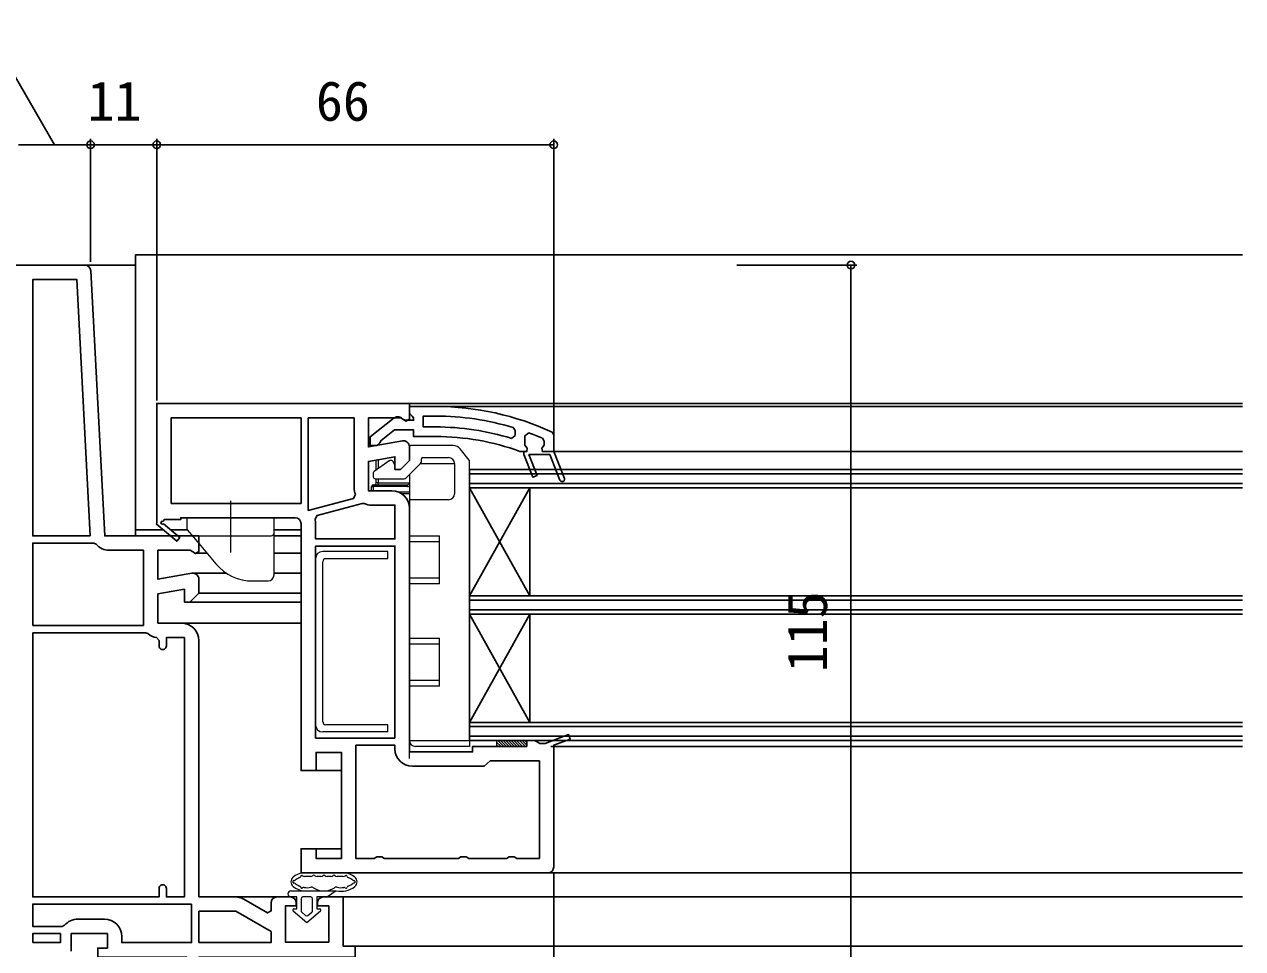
# Model space of a CAD drawing. Units: millimetres, scale not verified. Extents: x -525 to 525, y -783 to 779.
# Drawn here: x -318.8 to -116.3, y -575.6 to -422 of the extents above; entities that cross this region are included whole.
import ezdxf
from ezdxf.enums import TextEntityAlignment as Align

# ---------------------------------------------------------------- set-up
doc = ezdxf.new("R2010")
doc.units = ezdxf.units.MM
doc.header["$LTSCALE"] = 4
for name, color, linetype in [('0-2_YKK_11', 7, 'Continuous'), ('0-4_YKK_12', 2, 'Continuous'), ('0-7_YKK_D', 6, 'Continuous'), ('0-9_YSS_K', 3, 'Continuous')]:
    doc.layers.add(name, color=color, linetype=linetype)
doc.layers.add('0-5_YKK_13', color=4, linetype='Continuous', lineweight=18)
doc.styles.add('ＭＳ ゴシック', font='')
doc.styles.get('ＭＳ ゴシック').set_extended_font_data('MS Gothic')

msp = doc.modelspace()

# ---------------------------------------------------------------- linework, layer by layer
at = {"layer": '0-2_YKK_11'}
for p, q in [((-308.722, -461.959), (-318.774, -461.959)), ((-270.374, -504.959), (-270.374, -507.459)), ((-274.574, -566.959), (-276.774, -566.959)), ((-309.874, -570.659), (-305.474, -570.659))]:
    msp.add_line(p, q, dxfattribs=at)
for points in [[(-290.947, -513.175), (-296.574, -514.167), (-296.574, -509.359), (-291.217, -509.359), (-290.35, -509.901), (-289.774, -509.582), (-289.774, -506.959), (-305.415, -506.959), (-307.724, -462.907)], [(-254.774, -484.959), (-296.774, -484.959), (-296.774, -504.825), (-296.851, -504.959), (-293.433, -507.864), (-292.915, -507.255), (-295.634, -504.944)], [(-255.947, -491.175), (-261.574, -492.167), (-261.574, -487.359), (-256.217, -487.359), (-255.35, -487.901), (-254.774, -487.582), (-254.774, -484.959)], [(-250.407, -485.459), (-254.774, -485.459), (-254.774, -486.559), (-254.337, -487.055), (-254.074, -487.353), (-254.074, -487.759), (-255.474, -487.759), (-255.874, -487.559)], [(-271.574, -487.359), (-271.574, -502.739), (-264.09, -500.733), (-263.756, -500.06)], [(-263.974, -498.959), (-263.974, -487.359), (-271.574, -487.359)], [(-257.291, -487.372), (-261.274, -490.484), (-261.274, -491.959), (-260.173, -491.959), (-259.673, -491.484), (-259.482, -491.114), (-257.235, -489.359), (-254.074, -489.359), (-254.074, -490.459), (-250.407, -490.459)], [(-250.407, -488.859), (-252.474, -488.859), (-252.474, -487.059), (-250.407, -487.059)], [(-237.529, -488.968), (-237.174, -489.446), (-237.174, -490.283), (-237.822, -490.761)], [(-229.746, -497.707), (-231.436, -493.459), (-234.913, -493.459), (-233.539, -496.911), (-234.283, -497.207), (-235.774, -493.459), (-235.774, -492.959), (-235.274, -492.959), (-235.199, -492.369), (-235.574, -491.885), (-235.574, -491.859), (-235.574, -490.324), (-234.899, -489.855)], [(-232.674, -490.754), (-232.374, -491.212), (-232.374, -491.885), (-232.749, -492.369), (-232.674, -492.959), (-230.774, -492.959), (-229.002, -497.411), (-230.774, -492.959), (-230.774, -490.177), (-231.064, -489.724)], [(-257.674, -499.459), (-261.574, -499.459), (-261.574, -494.604), (-257.174, -493.828), (-257.174, -495.959), (-256.274, -495.959), (-254.774, -494.459), (-254.774, -492.159)], [(-236.391, -492.929), (-236.22, -492.959), (-235.774, -492.959), (-235.774, -493.459), (-234.283, -497.207), (-233.539, -496.911), (-234.913, -493.459), (-231.436, -493.459), (-229.746, -497.707)], [(-262.265, -501.603), (-262.6, -501.576), (-270.106, -503.588), (-270.463, -504.184)], [(-270.374, -507.459), (-257.174, -507.459), (-257.174, -501.859), (-261.074, -501.859)], [(-295.7, -504.565), (-295.523, -504.259), (-292.774, -504.259), (-292.774, -503.959), (-273.774, -503.959)], [(-230.774, -561.959), (-230.774, -541.77), (-228.032, -540.733), (-228.315, -539.985), (-232.213, -541.459), (-233.108, -541.459), (-233.541, -541.209), (-233.974, -540.959), (-235.274, -540.959), (-235.274, -541.959), (-244.274, -541.959), (-244.274, -542.859), (-254.774, -542.859), (-254.774, -502.359)], [(-272.774, -504.959), (-272.774, -545.959), (-270.274, -545.959), (-270.274, -542.959), (-266.074, -542.959), (-266.074, -560.559), (-270.274, -560.559), (-270.274, -558.959), (-272.774, -558.959), (-272.774, -562.959), (-231.774, -562.959)], [(-306.85, -508.336), (-307.231, -508.159), (-317.374, -508.159), (-317.374, -521.859)], [(-317.374, -521.859), (-298.974, -521.859), (-298.974, -509.359), (-304.639, -509.359)], [(-292.674, -521.459), (-296.574, -521.459), (-296.574, -516.604), (-292.174, -515.828), (-292.174, -517.959), (-291.274, -517.959), (-289.774, -516.459), (-289.774, -514.159)], [(-317.374, -523.059), (-317.374, -566.959), (-296.374, -566.959), (-296.374, -565.559)], [(-298.229, -523.197), (-298.574, -523.059), (-317.374, -523.059)], [(-296.374, -525.259), (-296.374, -524.344), (-296.822, -523.846)], [(-295.174, -565.559), (-295.174, -566.959), (-292.174, -566.959), (-292.174, -523.859), (-295.174, -523.859), (-295.174, -525.259)], [(-283.747, -566.959), (-289.774, -566.959), (-289.774, -524.359)], [(-263.674, -560.559), (-263.674, -541.759), (-257.174, -541.759), (-257.174, -542.359)], [(-254.274, -545.259), (-242.369, -545.259), (-241.871, -544.809), (-241.374, -544.359), (-233.174, -544.359), (-233.174, -560.559), (-236.908, -560.559), (-237.341, -560.309), (-238.207, -560.309), (-238.64, -560.559), (-244.908, -560.559), (-245.341, -560.309), (-246.207, -560.309), (-246.64, -560.559), (-258.908, -560.559), (-259.341, -560.309), (-260.207, -560.309), (-260.64, -560.559), (-263.674, -560.559)], [(-310.974, -575.959), (-310.974, -573.059), (-304.974, -573.059), (-304.974, -575.459), (-306.574, -575.459), (-306.574, -576.959), (-291.774, -576.959), (-291.774, -589.868), (-292.024, -590.164), (-292.274, -590.459), (-292.274, -591.959), (-289.774, -591.959), (-289.774, -576.959), (-263.774, -576.959), (-263.774, -575.159), (-265.774, -575.159), (-265.774, -566.959), (-269.074, -566.959)], [(-290.974, -568.159), (-317.374, -568.159), (-317.374, -571.859), (-312.466, -571.859), (-312.083, -571.681)], [(-302.574, -573.559), (-302.574, -574.559), (-290.974, -574.559), (-290.974, -568.159)], [(-277.774, -567.959), (-277.774, -569.305), (-278.341, -569.632), (-282.297, -567.348)], [(-270.074, -567.959), (-270.074, -568.459), (-268.174, -568.459), (-268.174, -574.459), (-275.374, -574.459), (-275.374, -568.459), (-273.574, -568.459), (-273.574, -567.959)]]:
    msp.add_lwpolyline(points, dxfattribs=at)
for points in [[(-307.818, -506.959), (-310.051, -464.359), (-317.374, -464.359), (-317.374, -506.959)], [(-294.374, -501.559), (-272.774, -501.559), (-272.774, -487.359), (-294.374, -487.359)], [(-257.174, -540.559), (-257.174, -508.659), (-270.374, -508.659), (-270.374, -540.559)], [(-289.774, -574.559), (-277.774, -574.559), (-277.774, -572.731), (-283.613, -569.359), (-289.774, -569.359)], [(-317.374, -574.559), (-312.774, -574.559), (-312.774, -573.059), (-317.374, -573.059)]]:
    msp.add_lwpolyline(points, close=True, dxfattribs=at)
for centre, radius, start, end in [((-308.722, -462.959), 1, 3.00003, 90), ((-250.407, -531.459), 46, 65.13402, 89.99999), ((-256.674, -488.159), 1, 36.86989, 128.08672), ((-250.407, -531.459), 44.4, 73.13981, 90.00001), ((-250.407, -531.459), 42.6, 72.81723, 90.00001), ((-250.407, -531.459), 44.4, 66.46078, 69.55779), ((-255.774, -492.159), 1, 0.00002, 100.00001), ((-250.407, -531.459), 41, 70.01112, 90.00001), ((-229.374, -497.559), 0.4, 201.69939, 21.69941), ((-229.374, -497.559), 0.4, 201.69939, 21.69941), ((-261.074, -498.959), 2.9, 180.00001, 202.31385), ((-257.674, -502.359), 2.9, 0.00001, 89.99999), ((-261.074, -498.959), 2.9, 245.74737, 270.00004), ((-273.774, -504.959), 1, 0.00001, 89.99999), ((-273.774, -504.959), 3.4, 0.00002, 13.17387), ((-295.825, -504.782), 0.25, 60, 319.64299), ((-304.639, -506.459), 2.9, 220.32022, 270.00001), ((-290.774, -514.159), 1, 360, 99.99998), ((-292.674, -524.359), 2.9, 0.00001, 89.99999), ((-296.574, -521.459), 2.4, 226.39716, 264.0622), ((-295.774, -525.259), 0.6, 179.99999, 0.00001), ((-254.274, -542.359), 2.9, 180.00001, 269.99999), ((-231.774, -561.959), 1, 270.00001, 359.99999), ((-295.774, -565.559), 0.6, 359.99999, 180.00001), ((-283.747, -569.859), 2.9, 60.00001, 90.00002), ((-276.774, -567.959), 1, 90.00001, 179.99999), ((-274.574, -567.959), 1, 0.00001, 89.99999), ((-269.074, -567.959), 1, 90.00001, 179.99999), ((-309.874, -573.559), 2.9, 90.00001, 139.63901), ((-305.474, -573.559), 2.9, 0.00001, 89.99999)]:
    msp.add_arc(centre, radius, start, end, dxfattribs=at)
at = {"layer": '0-4_YKK_12'}
for p, q in [((-116.274, -460.259), (-300.274, -460.259)), ((-300.274, -506.959), (-300.274, -460.259)), ((-308.722, -461.959), (-300.274, -461.959)), ((-255.274, -484.959), (-116.274, -484.959)), ((-253.774, -485.455), (-116.274, -485.455)), ((-230.774, -492.959), (-116.274, -492.959)), ((-116.274, -495.955), (-244.774, -495.955)), ((-244.774, -519.955), (-244.774, -495.955)), ((-244.774, -540.955), (-244.774, -495.955)), ((-116.274, -496.655), (-244.774, -496.655)), ((-116.274, -498.255), (-244.774, -498.255)), ((-116.274, -498.955), (-244.774, -498.955)), ((-244.774, -516.955), (-234.774, -498.955)), ((-244.774, -498.955), (-234.774, -516.955)), ((-234.774, -516.955), (-234.774, -498.955)), ((-300.274, -505.959), (-295.674, -505.959)), ((-294.439, -505.959), (-291.686, -505.959)), ((-277.274, -505.959), (-272.774, -505.959)), ((-300.274, -506.959), (-294.497, -506.959)), ((-293.262, -506.959), (-290.851, -506.959)), ((-277.274, -506.959), (-272.774, -506.959)), ((-277.274, -506.959), (-272.774, -506.959)), ((-290.274, -509.859), (-288.417, -509.859)), ((-277.274, -509.859), (-272.774, -509.859)), ((-290.774, -513.159), (-285.198, -513.159)), ((-277.274, -513.159), (-272.774, -513.159)), ((-291.481, -517.959), (-272.774, -517.959)), ((-289.818, -516.459), (-272.774, -516.459)), ((-116.274, -516.955), (-244.774, -516.955)), ((-116.274, -517.655), (-244.774, -517.655)), ((-116.274, -519.255), (-244.774, -519.255)), ((-116.274, -519.955), (-244.774, -519.955)), ((-244.774, -537.955), (-234.774, -519.955)), ((-244.774, -519.955), (-234.774, -537.955)), ((-234.774, -537.955), (-234.774, -519.955)), ((-292.674, -521.459), (-272.774, -521.459)), ((-116.274, -537.955), (-244.774, -537.955)), ((-116.274, -538.655), (-244.774, -538.655)), ((-116.274, -540.255), (-244.774, -540.255)), ((-116.274, -540.955), (-244.774, -540.955)), ((-231.274, -541.959), (-116.274, -541.959)), ((-270.774, -545.959), (-266.074, -545.959)), ((-270.774, -558.959), (-266.074, -558.959)), ((-231.774, -562.959), (-116.274, -562.959)), ((-283.747, -566.959), (-276.774, -566.959)), ((-266.274, -566.959), (-116.274, -566.959)), ((-264.274, -575.159), (-116.274, -575.159))]:
    msp.add_line(p, q, dxfattribs=at)
at = {"layer": '0-5_YKK_13'}
for p, q in [((-254.794, -491.959), (-254.774, -491.959)), ((-254.774, -492.159), (-254.774, -491.959)), ((-247.494, -491.959), (-254.574, -491.959)), ((-254.774, -492.159), (-254.774, -493.752)), ((-252.574, -493.959), (-248.274, -493.959)), ((-244.839, -494.377), (-246.323, -492.522)), ((-258.125, -494.496), (-260.646, -496.26)), ((-260.274, -496), (-260.274, -494.374)), ((-259.974, -494.322), (-259.974, -495.79)), ((-257.689, -494.459), (-258.01, -494.459)), ((-257.174, -495.152), (-257.516, -494.559)), ((-255.299, -497.313), (-252.92, -494.934)), ((-252.945, -494.959), (-247.274, -494.959)), ((-252.774, -494.581), (-252.774, -494.159)), ((-247.274, -494.959), (-247.274, -499.959)), ((-244.774, -540.959), (-244.774, -494.565)), ((-260.774, -496.506), (-260.774, -497.159)), ((-260.474, -497.459), (-255.652, -497.459)), ((-260.274, -498.159), (-260.274, -497.459)), ((-259.974, -497.459), (-259.974, -498.159)), ((-254.774, -496.788), (-254.774, -500.959)), ((-261.074, -499.459), (-261.074, -498.759)), ((-260.774, -498.459), (-255.074, -498.459)), ((-255.074, -498.759), (-260.774, -498.759)), ((-260.774, -498.759), (-260.774, -499.459)), ((-259.974, -498.159), (-260.274, -498.159)), ((-256.615, -499.659), (-254.774, -499.659)), ((-254.774, -499.959), (-256.046, -499.959)), ((-255.074, -498.459), (-255.074, -498.759)), ((-284.524, -501.165), (-284.524, -509.753)), ((-254.774, -500.959), (-254.774, -506.959)), ((-248.274, -500.959), (-254.774, -500.959)), ((-291.774, -503.959), (-291.774, -505.677)), ((-290.617, -506.959), (-277.774, -506.959)), ((-277.274, -507.959), (-277.274, -506.459)), ((-277.274, -513.459), (-277.274, -507.959)), ((-254.774, -506.959), (-249.774, -506.959)), ((-249.774, -514.959), (-249.774, -506.959)), ((-289.742, -508.281), (-286.955, -511.602)), ((-258.374, -509.557), (-269.174, -509.557)), ((-258.374, -510.757), (-258.374, -509.557)), ((-270.374, -538.357), (-270.374, -510.757)), ((-269.174, -537.857), (-269.174, -511.257)), ((-258.374, -510.757), (-268.674, -510.757)), ((-254.774, -513.959), (-249.774, -513.959)), ((-254.774, -514.959), (-254.774, -513.959)), ((-280.827, -514.459), (-278.274, -514.459)), ((-254.774, -514.959), (-254.774, -523.959)), ((-249.774, -514.959), (-254.774, -514.959)), ((-254.774, -523.959), (-249.774, -523.959)), ((-249.774, -531.959), (-249.774, -523.959)), ((-254.774, -530.959), (-249.774, -530.959)), ((-254.774, -531.959), (-254.774, -530.959)), ((-254.774, -531.959), (-254.774, -540.959)), ((-249.774, -531.959), (-254.774, -531.959)), ((-254.774, -543.955), (-254.774, -533.9)), ((-258.374, -538.357), (-268.674, -538.357)), ((-258.374, -539.557), (-258.374, -538.357)), ((-258.374, -539.557), (-269.174, -539.557)), ((-254.774, -540.959), (-244.774, -540.959)), ((-244.774, -541.959), (-253.774, -541.959)), ((-244.774, -540.959), (-244.774, -541.959)), ((-240.274, -541.226), (-239.541, -541.959)), ((-240.274, -541.675), (-239.99, -541.959)), ((-240.092, -540.959), (-239.092, -541.959)), ((-239.643, -540.959), (-238.643, -541.959)), ((-239.194, -540.959), (-238.194, -541.959)), ((-238.745, -540.959), (-237.745, -541.959)), ((-238.296, -540.959), (-237.296, -541.959)), ((-237.847, -540.959), (-236.847, -541.959)), ((-237.398, -540.959), (-236.398, -541.959)), ((-236.949, -540.959), (-235.949, -541.959)), ((-236.5, -540.959), (-235.5, -541.959)), ((-236.051, -540.959), (-235.274, -541.736)), ((-235.602, -540.959), (-235.274, -541.287)), ((-265.483, -562.959), (-272.465, -562.959)), ((-271.183, -563.559), (-272.186, -563.559)), ((-269.503, -563.559), (-270.125, -563.559)), ((-267.823, -563.559), (-268.445, -563.559)), ((-265.762, -563.559), (-266.765, -563.559)), ((-274.475, -565.959), (-266.925, -565.959)), ((-273.474, -566.959), (-274.474, -566.959)), ((-273.474, -568.959), (-273.474, -566.959)), ((-271.174, -566.959), (-272.474, -566.959)), ((-270.174, -566.959), (-270.174, -568.959)), ((-268.374, -566.959), (-270.174, -566.959)), ((-266.925, -565.959), (-268.374, -566.959)), ((-273.972, -568.959), (-273.474, -568.959)), ((-272.774, -567.259), (-272.774, -569.259)), ((-270.874, -569.259), (-270.874, -567.259)), ((-270.174, -568.959), (-269.676, -568.959)), ((-271.824, -571.259), (-274.103, -569.315)), ((-272.669, -569.487), (-272.019, -570.042)), ((-269.545, -569.315), (-271.824, -571.259)), ((-271.629, -570.042), (-270.979, -569.487))]:
    msp.add_line(p, q, dxfattribs=at)
for points in [[(-261.074, -498.759), (-260.774, -498.759), (-260.774, -498.459)], [(-259.974, -498.459), (-259.974, -498.159), (-254.774, -498.159)], [(-277.274, -506.459), (-277.274, -503.959), (-291.774, -503.959)], [(-291.657, -505.999), (-291, -506.781), (-289.742, -508.281)], [(-249.774, -507.959), (-254.774, -507.959), (-254.774, -506.959)], [(-249.774, -524.959), (-254.774, -524.959), (-254.774, -523.959)]]:
    msp.add_lwpolyline(points, dxfattribs=at)
msp.add_lwpolyline([(-240.274, -540.959), (-240.274, -541.959), (-235.274, -541.959), (-235.274, -540.959)], close=True, dxfattribs=at)
for centre, radius, start, end in [((-254.574, -492.159), 0.2, 90, 180), ((-247.494, -493.459), 1.5, 38.65981, 90), ((-252.574, -494.159), 0.2, 90, 180), ((-248.274, -494.959), 1, 0, 90), ((-258.01, -494.659), 0.2, 90, 125), ((-257.689, -494.659), 0.2, 30, 90), ((-253.274, -494.581), 0.5, 315, 0), ((-245.074, -494.565), 0.3, 0, 38.65981), ((-260.474, -496.506), 0.3, 125, 180), ((-260.474, -497.159), 0.3, 180, 270), ((-255.652, -496.959), 0.5, 270, 315), ((-260.774, -498.759), 0.3, 90, 180), ((-260.574, -498.159), 0.3, 270, 0), ((-255.074, -498.159), 0.3, 270, 0), ((-255.074, -498.159), 0.6, 270, 300), ((-248.274, -499.959), 1, 270, 0), ((-291.274, -505.677), 0.5, 180, 220), ((-290.617, -506.459), 0.5, 220, 270), ((-277.774, -506.459), 0.5, 270, 0), ((-269.174, -510.757), 1.2, 90, 180), ((-280.827, -506.459), 8, 220, 270), ((-280.827, -506.459), 8, 220, 224.5948), ((-268.674, -511.257), 0.5, 90, 180), ((-278.274, -513.459), 1, 270, 0), ((-269.174, -538.357), 1.2, 180, 270), ((-268.674, -537.857), 0.5, 180, 270), ((-253.774, -540.959), 1, 180, 270), ((-273.475, -564.459), 1, 127.38277, 232.61723), ((-273.975, -564.459), 0.2, 89.61388, 270.38607), ((-271.775, -566.684), 3.8, 102.43988, 127.38277), ((-273.972, -563.959), 0.3, 269.61388, 308.87366), ((-273.972, -564.959), 0.3, 51.12633, 90.38607), ((-271.775, -566.684), 3.2, 112.8033, 128.87366), ((-271.775, -562.234), 3.2, 231.12633, 247.1967), ((-273.132, -563.458), 0.3, 292.8033, 342.58405), ((-272.655, -563.607), 0.2, 54.10601, 162.58405), ((-272.465, -563.559), 0.6, 90, 102.43988), ((-272.186, -562.959), 0.6, 234.10601, 270), ((-271.183, -562.959), 0.6, 270, 311.40962), ((-270.654, -563.559), 0.2, 48.59038, 131.40962), ((-270.125, -562.959), 0.6, 228.59038, 270), ((-269.503, -562.959), 0.6, 270, 311.40962), ((-268.974, -563.559), 0.2, 48.59038, 131.40962), ((-268.445, -562.959), 0.6, 228.59038, 270), ((-267.823, -562.959), 0.6, 270, 311.40962), ((-267.294, -563.559), 0.2, 48.59038, 131.40962), ((-266.765, -562.959), 0.6, 228.59038, 270), ((-265.762, -562.959), 0.6, 270, 305.894), ((-265.483, -563.559), 0.6, 77.56011, 90), ((-265.293, -563.607), 0.2, 17.41595, 125.894), ((-266.173, -566.684), 3.8, 52.61723, 77.56011), ((-264.816, -563.458), 0.3, 197.41595, 247.1967), ((-266.173, -566.684), 3.2, 51.12633, 67.1967), ((-266.173, -562.234), 3.2, 292.8033, 308.87367), ((-263.976, -563.959), 0.3, 231.12633, 270.38608), ((-263.976, -564.959), 0.3, 89.61392, 128.87367), ((-263.973, -564.459), 0.2, 269.61392, 90.38608), ((-264.473, -564.459), 1, 307.38277, 52.61723), ((-274.475, -566.459), 0.5, 90.11462, 269.88538), ((-274.474, -566.459), 0.5, 269.88533, 269.99998), ((-271.775, -562.234), 3.8, 232.61723, 258.58793), ((-273.132, -565.461), 0.3, 17.41595, 67.1967), ((-272.655, -565.311), 0.2, 197.41595, 310.68192), ((-272.474, -567.259), 0.3, 90, 180), ((-272.329, -565.69), 0.3, 80.90118, 130.68192), ((-271.775, -562.234), 3.2, 260.90118, 281.41207), ((-271.174, -567.259), 0.3, 0, 90), ((-271.023, -565.959), 0.6, 57.36313, 101.41207), ((-268.974, -562.759), 3.2, 237.36313, 302.63687), ((-266.925, -565.959), 0.6, 78.58793, 122.63687), ((-266.173, -562.234), 3.8, 258.58793, 307.38277), ((-266.173, -562.234), 3.2, 258.58793, 279.09882), ((-265.619, -565.69), 0.3, 49.31807, 99.09882), ((-265.293, -565.311), 0.2, 229.31807, 342.58405), ((-264.816, -565.461), 0.3, 112.8033, 162.58405), ((-273.972, -569.162), 0.202, 90, 229.53619), ((-269.676, -569.162), 0.202, 310.46378, 89.99997), ((-272.474, -569.259), 0.3, 180, 229.53619), ((-271.824, -569.814), 0.3, 229.53619, 310.46381), ((-271.174, -569.259), 0.3, 310.46381, 0)]:
    msp.add_arc(centre, radius, start, end, dxfattribs=at)
at = {"layer": '0-7_YKK_D'}
for p, q in [((-307.774, -461.44), (-307.774, -440.959)), ((-307.774, -458.959), (-307.774, -440.959)), ((-296.774, -484.459), (-296.774, -440.959)), ((-296.774, -484.459), (-296.774, -440.959)), ((-230.774, -490.908), (-230.774, -440.959)), ((-319.774, -441.959), (-307.774, -441.959)), ((-307.774, -441.959), (-296.774, -441.959)), ((-296.774, -441.959), (-230.774, -441.959)), ((-200.374, -461.959), (-180.374, -461.959)), ((-181.374, -461.959), (-181.374, -576.959)), ((-230.774, -562.959), (-230.774, -700.96))]:
    msp.add_line(p, q, dxfattribs=at)
msp.add_lwpolyline([(-313.774, -441.959), (-325.364, -421.959), (-340.409, -421.959)], dxfattribs=at)
for centre in [(-307.774, -441.959), (-307.774, -441.959), (-296.774, -441.959), (-296.774, -441.959), (-230.774, -441.959), (-181.374, -461.959)]:
    msp.add_circle(centre, 0.637, dxfattribs=at)
at = {"layer": '0-9_YSS_K'}
msp.add_line((-339.774, -461.959), (-318.774, -461.959), dxfattribs=at)

# ---------------------------------------------------------------- texts
at = {"layer": '0-7_YKK_D', "style": 'ＭＳ ゴシック'}
for s, p in [('11', (-308.282, -439.959)), ('66', (-270.319, -439.959))]:
    msp.add_text(s, height=6.598, dxfattribs=at).set_placement(p, align=Align.BOTTOM_LEFT)
msp.add_text('115', height=6.598, rotation=90, dxfattribs=at).set_placement((-183.374, -529.635), align=Align.BOTTOM_LEFT)

doc.saveas('drawing.dxf')
